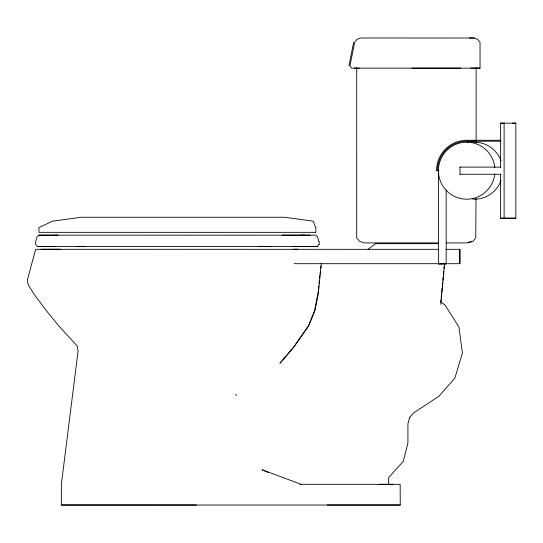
<?xml version="1.0" encoding="UTF-8"?>
<svg xmlns="http://www.w3.org/2000/svg" width="543" height="543" viewBox="0 0 543 543"><rect width="100%" height="100%" fill="white"/><g stroke="black" fill="none" stroke-linecap="round" stroke-linejoin="round"><path stroke-width="0.81" d="M196.444 505.031L61.359 505.017L61.359 484.308L78.056 351.226L77.344 346.19L58.685 325.8L46.101 310.352L33.91 293.939L28.243 284.885L27.299 280.229L35.648 249.318L49.705 249.318M315.87 232.343L315.877 227.632M319.182 244.635L319.182 241.669M356.71 67.359L356.703 237.983L359.534 241.282L364.251 242.918L438.798 242.918M388.666 484.315L388.666 477.63L403.381 461.197L407.922 442.898L407.922 423.669L409.585 417.703M327.334 505.024L400.259 505.024L400.143 484.315L300.089 484.315M438.418 170.685L438.418 264.149L446.17 264.142L446.17 190.043M294.123 263.694L459.873 263.688L459.873 249.325L445.939 249.325M512.314 123.152L515.85 123.152L515.85 218.205L500.565 218.218L500.565 174.255L500.951 174.255L460.002 174.255L460.002 167.122L460.396 167.122M476.143 67.38L476.123 142.843M411.961 68.147L480.039 68.14L480.039 42.374L477.664 39.415L474.161 38.01L360.511 37.99L357.022 39.395L354.647 42.354L349.964 65.771L351.565 68.119L356.71 68.119M515.85 123.152L500.565 123.166L500.565 167.129L500.951 167.122L460.002 167.122M504.101 218.218L504.101 123.166L500.565 123.166M475.987 198.439L475.756 237.997L472.919 241.302L468.195 242.931M441.031 299.661L440.801 302.173L444.955 304.894L458.944 327.09L462.446 353.086L454.83 378.193L438.907 396.247L413.047 413.325L409.585 417.703M441.188 297.992L441.574 293.804M441.73 292.134L442.124 287.953M442.274 286.276L442.586 282.93M442.823 280.419L443.129 277.073M443.366 274.561L443.679 271.215M443.909 268.704L444.14 266.199M318.246 291.53L314.696 310.358M318.476 289.107L318.782 285.883M319.006 283.46L319.318 280.236M440.76 304.304L444.656 263.688M319.508 278.579L319.895 275.267M320.092 273.618L320.377 271.133M320.669 268.649L320.961 266.172M348.952 65.764L353.636 42.347M308.804 325.033L314.383 311.132M308.492 325.807L293.383 347.486L279.91 363.328L293.532 347.486L308.736 325.807L314.974 310.358L318.273 293.953L321.252 263.688M318.924 244.635L317.071 246.488L37.379 246.488L54.11 246.481M368.066 249.318L375.607 243.664L438.316 243.664M471.467 241.289L466.749 242.918L446.421 242.918M501.046 140.264L466.715 140.27A30.415 30.184 89.9 0 0 436.531 170.685L439.029 170.685M460.002 174.255L460.396 174.255M500.565 218.218L515.85 218.205M301.094 235.18L304.813 235.173M268.296 246.495L270.876 246.495L258.305 246.474M313.182 246.495L317.322 246.495L291.272 246.468M294.367 249.325L297.856 249.318M469.342 38.01L474.161 38.01M470.903 68.14L480.039 68.14M354.375 68.14L460.892 68.14M501.046 141.214L466.715 141.221A29.465 29.241 89.9 0 0 437.475 170.685L436.531 170.685M315.619 232.343L38.953 232.336L38.953 227.626L52.617 221.164L81.335 217.248L284.552 217.254L313.277 221.171L315.619 227.626M38.838 235.167L56.839 235.167M55.305 235.16L315.619 235.173L317.472 236.565L318.924 241.662M58.081 235.173L38.953 235.167L37.107 236.565L35.648 241.662L35.648 244.628L37.501 246.488L55.59 246.495M78.436 246.488L76.346 246.488L85.299 246.495M41.105 249.312L59.886 249.312M52.59 249.312L438.737 249.325M41.933 249.318L60.965 249.318M378.824 484.322L393.084 484.322M282.394 235.153L310.25 235.167M293.023 249.312L297.388 249.318M49.793 249.318L52.861 249.318M357.599 68.126L359.357 68.133M400.143 505.024L61.359 505.017M301.06 484.322L262.086 469.763L268.527 472.586M235.479 394.394L236.796 395.46M459.873 249.325L459.873 263.688M501.067 180.425A28.514 28.297 89.9 0 1 472.831 199.145M472.01 142.266A28.514 28.297 89.9 0 1 501.067 160.932M494.822 173.998A28.514 28.297 89.9 0 1 451.627 194.808A28.514 28.297 89.9 0 1 451.627 146.562A28.514 28.297 89.9 0 1 494.822 167.38M466.905 142.212A29.465 29.241 89.9 0 1 474.473 141.207"/></g></svg>
